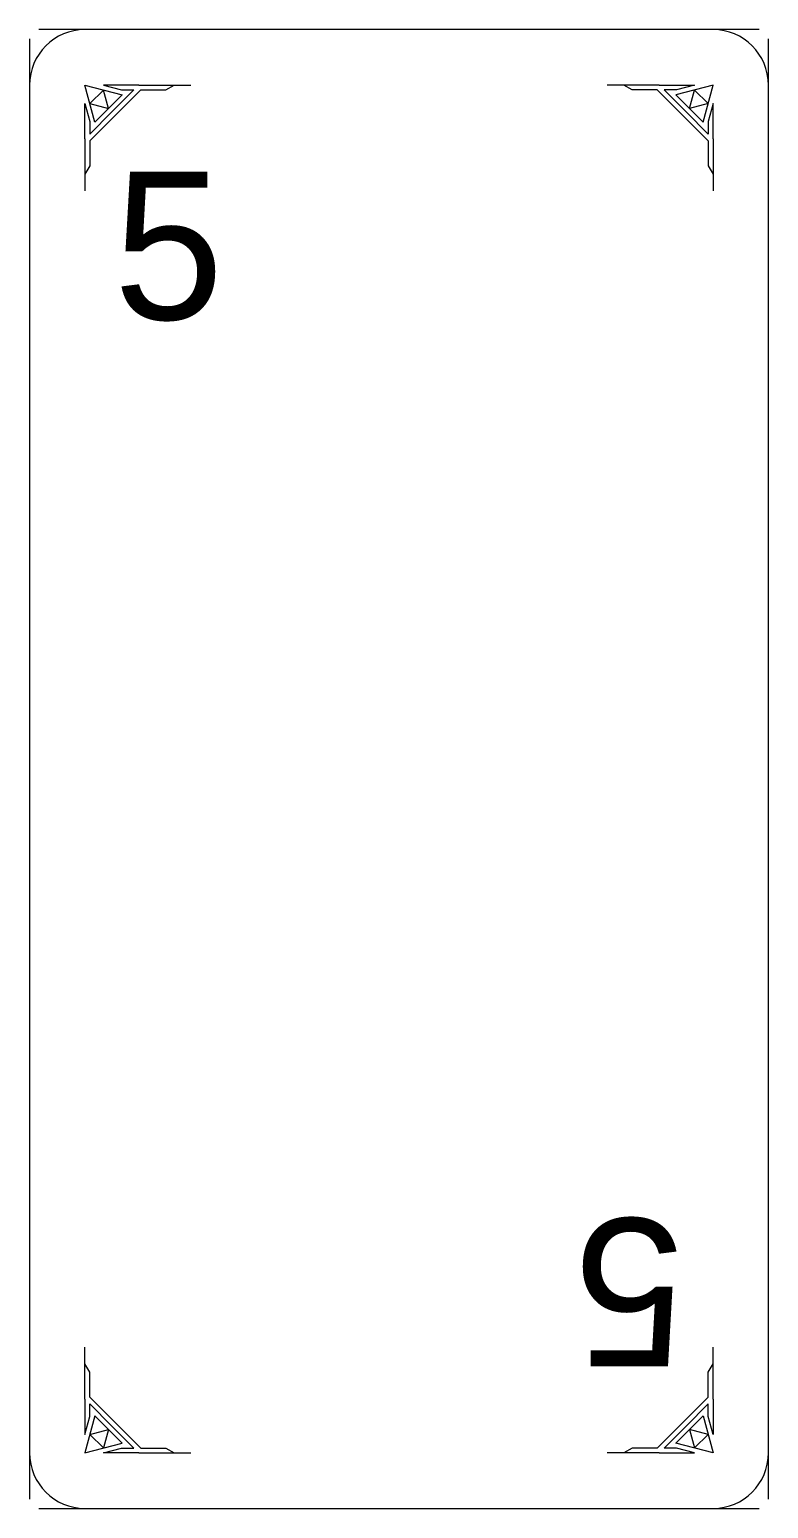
# Model space of a CAD drawing. Header units: inches. Extents: x -51 to 152, y -16 to 48.
# Drawn here: x -4.25 to -1.75, y -2.5 to 2.5 of the extents above; entities that cross this region are included whole.
import ezdxf

# ---------------------------------------------------------------- set-up
doc = ezdxf.new("R2010")
doc.units = ezdxf.units.IN
doc.header["$MEASUREMENT"] = 0
doc.layers.add('NOPLOT', color=40, linetype='Continuous', lineweight=5)
doc.styles.add('Hylian', font='cour.ttf')

msp = doc.modelspace()

# ---------------------------------------------------------------- linework, layer by layer
at = {"layer": 'NOPLOT', "color": 1}
for p, q in [((-1.7813, 2.5), (-4.2188, 2.5)), ((-4.25, 2.4688), (-4.25, -2.4687)), ((-1.75, -2.4687), (-1.75, 2.4688)), ((-4.2188, -2.5), (-1.7813, -2.5))]:
    msp.add_line(p, q, dxfattribs=at)
at = {"layer": 'NOPLOT'}
for p, q in [((-4.0289, 2.187), (-4.0625, 2.3125)), ((-4.0625, 2.3125), (-3.937, 2.2789)), ((-3.8805, 2.3125), (-3.9998, 2.3125)), ((-3.9998, 2.3125), (-3.9392, 2.2963)), ((-3.8805, 2.3125), (-3.7048, 2.3125)), ((-3.7893, 2.2963), (-3.7611, 2.3125)), ((-2.1195, 2.3125), (-2.2952, 2.3125)), ((-2.2107, 2.2963), (-2.2389, 2.3125)), ((-2.1195, 2.3125), (-2.0002, 2.3125)), ((-1.9375, 2.3125), (-2.063, 2.2789)), ((-2.0002, 2.3125), (-2.0608, 2.2963)), ((-1.9711, 2.187), (-1.9375, 2.3125)), ((-3.9998, 2.2957), (-4.0457, 2.2498)), ((-3.937, 2.2789), (-4.0289, 2.187)), ((-3.983, 2.233), (-3.9998, 2.2957)), ((-3.8967, 2.2963), (-3.9715, 2.2215)), ((-3.8737, 2.2963), (-3.96, 2.21)), ((-3.9392, 2.2963), (-3.8967, 2.2963)), ((-3.8737, 2.2963), (-3.7893, 2.2963)), ((-2.1263, 2.2963), (-2.2107, 2.2963)), ((-2.1263, 2.2963), (-2.04, 2.21)), ((-2.0608, 2.2963), (-2.1033, 2.2963)), ((-2.1033, 2.2963), (-2.0285, 2.2215)), ((-2.063, 2.2789), (-1.9711, 2.187)), ((-2.017, 2.233), (-2.0002, 2.2957)), ((-2.0002, 2.2957), (-1.9543, 2.2498)), ((-4.0625, 2.1305), (-4.0625, 2.2498)), ((-4.0625, 2.2498), (-4.0463, 2.1892)), ((-4.0463, 2.1467), (-3.9715, 2.2215)), ((-4.0463, 2.1237), (-3.96, 2.21)), ((-4.0457, 2.2498), (-3.983, 2.233)), ((-1.9537, 2.1237), (-2.04, 2.21)), ((-1.9537, 2.1467), (-2.0285, 2.2215)), ((-1.9543, 2.2498), (-2.017, 2.233)), ((-1.9375, 2.2498), (-1.9537, 2.1892)), ((-1.9375, 2.1305), (-1.9375, 2.2498)), ((-4.0463, 2.1892), (-4.0463, 2.1467)), ((-1.9537, 2.1892), (-1.9537, 2.1467)), ((-4.0625, 2.1305), (-4.0625, 1.9548)), ((-4.0463, 2.1237), (-4.0463, 2.0393)), ((-1.9537, 2.1237), (-1.9537, 2.0393)), ((-1.9375, 2.1305), (-1.9375, 1.9548)), ((-4.0463, 2.0393), (-4.0625, 2.0111)), ((-1.9537, 2.0393), (-1.9375, 2.0111)), ((-4.0625, -2.1305), (-4.0625, -1.9548)), ((-1.9375, -2.1305), (-1.9375, -1.9548)), ((-4.0463, -2.0393), (-4.0625, -2.0111)), ((-4.0463, -2.1237), (-4.0463, -2.0393)), ((-1.9537, -2.0393), (-1.9375, -2.0111)), ((-1.9537, -2.1237), (-1.9537, -2.0393)), ((-4.0625, -2.1305), (-4.0625, -2.2498)), ((-4.0463, -2.1237), (-3.96, -2.21)), ((-4.0463, -2.1892), (-4.0463, -2.1467)), ((-4.0463, -2.1467), (-3.9715, -2.2215)), ((-1.9537, -2.1237), (-2.04, -2.21)), ((-1.9537, -2.1467), (-2.0285, -2.2215)), ((-1.9537, -2.1892), (-1.9537, -2.1467)), ((-1.9375, -2.1305), (-1.9375, -2.2498)), ((-4.0289, -2.187), (-4.0625, -2.3125)), ((-4.0625, -2.2498), (-4.0463, -2.1892)), ((-3.937, -2.2789), (-4.0289, -2.187)), ((-2.063, -2.2789), (-1.9711, -2.187)), ((-1.9711, -2.187), (-1.9375, -2.3125)), ((-1.9375, -2.2498), (-1.9537, -2.1892)), ((-4.0457, -2.2498), (-3.983, -2.233)), ((-3.9998, -2.2957), (-4.0457, -2.2498)), ((-3.983, -2.233), (-3.9998, -2.2957)), ((-3.8967, -2.2963), (-3.9715, -2.2215)), ((-3.8737, -2.2963), (-3.96, -2.21)), ((-2.1263, -2.2963), (-2.04, -2.21)), ((-2.1033, -2.2963), (-2.0285, -2.2215)), ((-1.9543, -2.2498), (-2.017, -2.233)), ((-2.017, -2.233), (-2.0002, -2.2957)), ((-2.0002, -2.2957), (-1.9543, -2.2498)), ((-4.0625, -2.3125), (-3.937, -2.2789)), ((-3.9998, -2.3125), (-3.9392, -2.2963)), ((-3.9392, -2.2963), (-3.8967, -2.2963)), ((-3.8737, -2.2963), (-3.7893, -2.2963)), ((-3.7893, -2.2963), (-3.7611, -2.3125)), ((-2.2107, -2.2963), (-2.2389, -2.3125)), ((-2.1263, -2.2963), (-2.2107, -2.2963)), ((-2.0608, -2.2963), (-2.1033, -2.2963)), ((-1.9375, -2.3125), (-2.063, -2.2789)), ((-2.0002, -2.3125), (-2.0608, -2.2963)), ((-3.8805, -2.3125), (-3.9998, -2.3125)), ((-3.8805, -2.3125), (-3.7048, -2.3125)), ((-2.1195, -2.3125), (-2.2952, -2.3125)), ((-2.1195, -2.3125), (-2.0002, -2.3125))]:
    msp.add_line(p, q, dxfattribs=at)
at = {"layer": 'NOPLOT', "color": 1}
for centre, start, end in [((-4.0625, 2.3125), 90, 180), ((-1.9375, 2.3125), 0, 90), ((-4.0625, -2.3125), 180, 270), ((-1.9375, -2.3125), 270, 0)]:
    msp.add_arc(centre, 0.1875, start, end, dxfattribs=at)

# ---------------------------------------------------------------- texts
at = {"layer": 'NOPLOT', "insert": (-3.7797, 1.7662), "char_height": 0.5, "attachment_point": 5, "style": 'Hylian'}
msp.add_mtext_dynamic_manual_height_columns('{\\fColonna MT|b0|i0|c0|p82;5}', width=4.360616, gutter_width=1.25, heights=[0], dxfattribs=at)
at = {"layer": 'NOPLOT', "insert": (-2.2203, -1.7662), "char_height": 0.5, "attachment_point": 5, "rotation": 180, "style": 'Hylian'}
msp.add_mtext_dynamic_manual_height_columns('{\\fNiagara Solid|b0|i0|c0|p82;5}', width=4.360616, gutter_width=1.25, heights=[0], dxfattribs=at)

doc.saveas('drawing.dxf')
